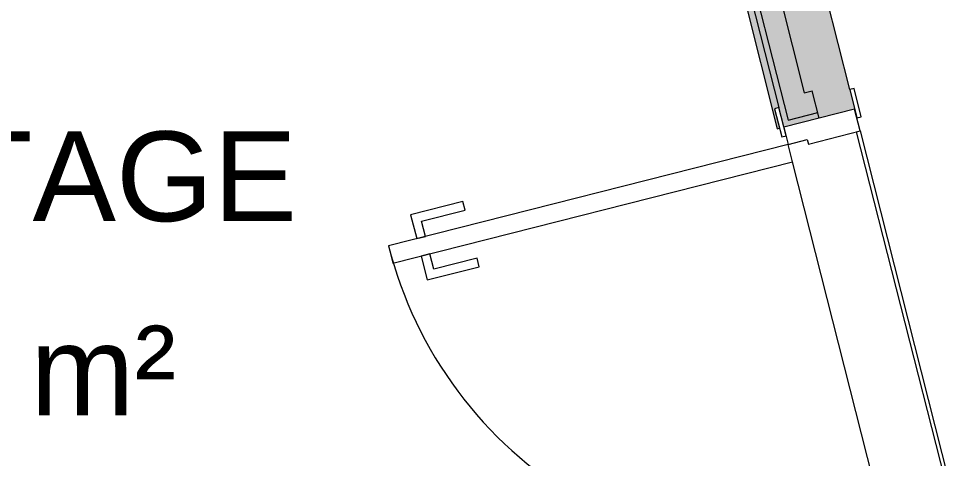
# Model space of a CAD drawing. Header units: metres. Extents: x -227.9 to -141.2, y 39.1 to 91.1.
# Drawn here: x -159.881 to -157.789, y 59.339 to 60.319 of the extents above; entities that cross this region are included whole.
import ezdxf

# ---------------------------------------------------------------- set-up
doc = ezdxf.new("R2010")
doc.units = ezdxf.units.M
for name, color, linetype, lineweight in [('A-AREA-IDEN', 7, 'Continuous', 9), ('A-DOOR', 7, 'Continuous', 5), ('A-FLOR', 7, 'Continuous', 5), ('A-WALL', 7, 'Continuous', 5), ('I-WALL', 7, 'Continuous', 5)]:
    doc.layers.add(name, color=color, linetype=linetype, lineweight=lineweight)
doc.styles.add('Arial_1', font='arial.ttf', dxfattribs={"height": 0.2})

msp = doc.modelspace()

# ---------------------------------------------------------------- hatches: boundary and pattern name
at = {"layer": 'I-WALL', "true_color": 0xaaaaaa}
h = msp.add_hatch(color=253, dxfattribs=at)
h.paths.add_polyline_path([(-156.8399, 55.0678), (-156.7429, 55.0924), (-157.7705, 59.1478), (-157.8495, 59.1278), (-157.834, 59.0668), (-157.8519, 59.0622), (-156.8945, 55.2836)])
h.paths.add_polyline_path([(-158.0951, 60.0972), (-158.0161, 60.1172), (-158.2815, 61.165), (-158.3847, 61.165), (-158.1285, 60.1537), (-158.1105, 60.1583), (-158.0983, 60.1098)])
h = msp.add_hatch(color=253, dxfattribs=at)
h.paths.add_polyline_path([(-156.8883, 55.0555), (-156.8399, 55.0678), (-156.9024, 55.3146), (-156.954, 55.3146), (-156.9372, 55.2483)])
h.paths.add_polyline_path([(-156.9404, 55.4646), (-157.3024, 56.8935), (-157.3509, 56.8813), (-156.992, 55.4646)])
h.paths.add_polyline_path([(-157.3654, 56.9385), (-157.3169, 56.9507), (-157.5511, 57.875), (-157.5996, 57.8627), (-157.4891, 57.4269)])
h.paths.add_polyline_path([(-157.6141, 57.9199), (-157.5656, 57.9322), (-157.8519, 59.0622), (-157.834, 59.0668), (-157.8463, 59.1152), (-157.9127, 59.0984), (-157.6249, 57.9627)])
h.paths.add_polyline_path([(-158.1647, 60.093), (-158.0983, 60.1098), (-158.1105, 60.1583), (-158.1285, 60.1537), (-158.3594, 61.065), (-158.4109, 61.065), (-158.1692, 60.1107)])
h = msp.add_hatch(color=253, dxfattribs=at)
h.paths.add_polyline_path([(-156.9009, 55.0523), (-156.8883, 55.0555), (-156.954, 55.3146), (-156.9674, 55.3146), (-156.9372, 55.1954)])
h.paths.add_polyline_path([(-156.992, 55.4646), (-157.3509, 56.8813), (-157.3635, 56.8781), (-157.0054, 55.4646)])
h.paths.add_polyline_path([(-157.378, 56.9353), (-157.3654, 56.9385), (-157.5996, 57.8627), (-157.6122, 57.8595), (-157.5026, 57.4269)])
h.paths.add_polyline_path([(-157.6267, 57.9167), (-157.6141, 57.9199), (-157.9127, 59.0984), (-157.8463, 59.1152), (-157.8495, 59.1278), (-157.9285, 59.1078), (-157.6304, 57.9312)])
h.paths.add_polyline_path([(-158.1741, 60.0772), (-158.0951, 60.0972), (-158.0983, 60.1098), (-158.1647, 60.093), (-158.3983, 61.015), (-158.4117, 61.015), (-158.1788, 60.096)])
h = msp.add_hatch(color=253, dxfattribs=at)
h.paths.add_polyline_path([(-157.6449, 57.9276), (-157.6304, 57.9312), (-157.9177, 59.0641), (-157.9271, 59.0617), (-157.9382, 59.1053), (-157.943, 59.1041), (-157.6538, 57.9627)])
h.paths.add_polyline_path([(-158.1886, 60.0735), (-158.1838, 60.0747), (-158.1948, 60.1183), (-158.1851, 60.1208), (-158.4046, 60.987), (-158.4201, 60.987), (-158.1948, 60.098)])

# ---------------------------------------------------------------- linework, layer by layer
at = {"layer": 'A-DOOR', "color": 9, "true_color": 0xc0c0c0}
for p, q in [((-158.0174, 60.1633), (-158.0271, 60.1608)), ((-158.0271, 60.1608), (-158.0111, 60.0978)), ((-158.0015, 60.1003), (-158.0174, 60.1633)), ((-158.1851, 60.1208), (-158.1948, 60.1183)), ((-158.1948, 60.1183), (-158.1788, 60.0553)), ((-158.1692, 60.0578), (-158.1851, 60.1208)), ((-158.0161, 60.1172), (-158.1741, 60.0772)), ((-158.0038, 60.0687), (-158.0161, 60.1172)), ((-158.0111, 60.0978), (-158.0015, 60.1003)), ((-158.1741, 60.0772), (-158.1642, 60.0384)), ((-158.1193, 60.0395), (-158.0038, 60.0687)), ((-158.1788, 60.0553), (-158.1692, 60.0578)), ((-158.1642, 60.0384), (-158.1217, 60.0492)), ((-158.1217, 60.0492), (-158.1193, 60.0395))]:
    msp.add_line(p, q, dxfattribs=at)
at = {"layer": 'A-DOOR'}
for p, q in [((-158.1642, 60.0384), (-159.0561, 59.8124)), ((-158.1544, 59.9996), (-158.1642, 60.0384)), ((-159.0462, 59.7737), (-158.1544, 59.9996)), ((-158.8902, 59.9112), (-159.0066, 59.8817)), ((-158.8853, 59.8918), (-158.8902, 59.9112)), ((-159.0066, 59.8817), (-158.9931, 59.8284)), ((-158.9823, 59.8672), (-158.8853, 59.8918)), ((-158.9737, 59.8333), (-158.9823, 59.8672)), ((-158.9931, 59.8284), (-158.9737, 59.8333)), ((-159.0561, 59.8124), (-159.0462, 59.7737)), ((-158.9638, 59.7945), (-158.9832, 59.7896)), ((-158.9552, 59.7606), (-158.9638, 59.7945)), ((-158.9832, 59.7896), (-158.9697, 59.7363)), ((-158.8583, 59.7852), (-158.9552, 59.7606)), ((-158.8534, 59.7658), (-158.8583, 59.7852)), ((-158.9697, 59.7363), (-158.8534, 59.7658))]:
    msp.add_line(p, q, dxfattribs=at)
msp.add_arc((-158.1642, 60.0384), 0.92, 194.2178, 284.2178, dxfattribs=at)
at = {"layer": 'A-FLOR'}
msp.add_line((-158.0126, 60.0665), (-157.79, 59.1945), dxfattribs=at)
at = {"layer": 'A-WALL'}
for p, q in [((-158.3594, 61.065), (-158.1285, 60.1537)), ((-158.3983, 61.015), (-158.1647, 60.093)), ((-158.4046, 60.987), (-158.1851, 60.1208)), ((-158.1285, 60.1537), (-158.1105, 60.1583)), ((-158.0951, 60.0972), (-158.1105, 60.1583)), ((-158.1647, 60.093), (-158.0983, 60.1098))]:
    msp.add_line(p, q, dxfattribs=at)
at = {"layer": 'I-WALL', "lineweight": 13}
for p, q in [((-158.0271, 60.1608), (-158.2815, 61.165)), ((-158.4201, 60.987), (-158.1886, 60.0735)), ((-158.1886, 60.0735), (-158.1838, 60.0747))]:
    msp.add_line(p, q, dxfattribs=at)
at = {"layer": 'I-WALL'}
for p, q in [((-158.0038, 60.0687), (-157.7827, 59.1963)), ((-157.9383, 59.1466), (-158.1544, 59.9996))]:
    msp.add_line(p, q, dxfattribs=at)

# ---------------------------------------------------------------- texts
at = {"layer": 'A-AREA-IDEN', "color": 164, "true_color": 0x0029a5, "style": 'Arial_1'}
for s, p in [('BOH ÉTAGE', (-160.8902, 59.8674)), ('18.22 m²', (-160.6321, 59.4346))]:
    msp.add_text(s, height=0.2, dxfattribs=at).set_placement(p)

doc.saveas('drawing.dxf')
